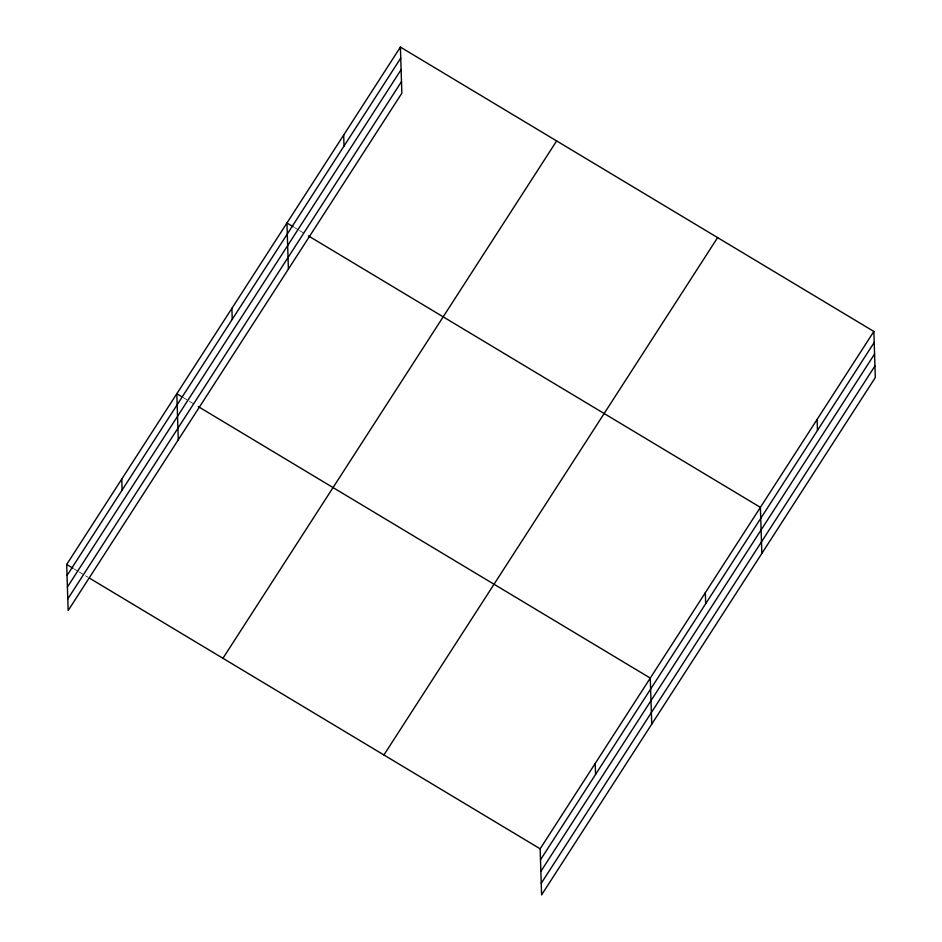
<?xml version="1.0" encoding="UTF-8"?>
<svg xmlns="http://www.w3.org/2000/svg" width="942" height="942" viewBox="0 0 942 942"><rect width="100%" height="100%" fill="white"/><g stroke="black" fill="none" stroke-linecap="round" stroke-linejoin="round"><path stroke-width="0.71" stroke-dasharray="4.71 3.53" d="M294.505 227.54L298.284 229.813M299.544 230.566L304.584 233.592M183.125 397.512L188.165 400.538M189.424 401.292L194.464 404.318M74.265 568.992L78.045 571.264M79.305 572.029L84.344 575.056M85.604 575.809L88.124 577.316"/><path stroke-width="1.41" d="M400.409 47.1L401.857 93.187L68.154 610.546L66.694 564.458L400.409 47.1L873.858 331.454L875.306 377.542L541.591 894.9L540.143 848.813L873.858 331.454M67.047 575.456L400.75 58.098M67.412 587.043L401.115 69.684M67.789 598.971L401.492 81.613M222.936 658.293L556.64 140.935M383.912 754.978L717.616 237.62M540.496 859.811L874.2 342.464M540.861 871.397L874.565 354.039M541.226 883.325L874.941 365.967M293.245 226.786L286.945 223.007L288.393 269.094M308.364 235.865L760.394 507.361L761.842 553.449M181.865 396.759L176.825 393.732L178.274 439.82M198.244 406.591L650.274 678.087L651.723 724.174M66.694 564.458L73.005 568.238M89.384 578.082L540.143 848.813M817.126 419.402L817.468 430.412M705.334 592.718L705.676 603.728M595.203 763.444L595.556 774.454M343.677 135.047L344.018 146.057M231.885 308.364L232.227 319.373M121.765 479.089L122.107 490.099"/></g></svg>
